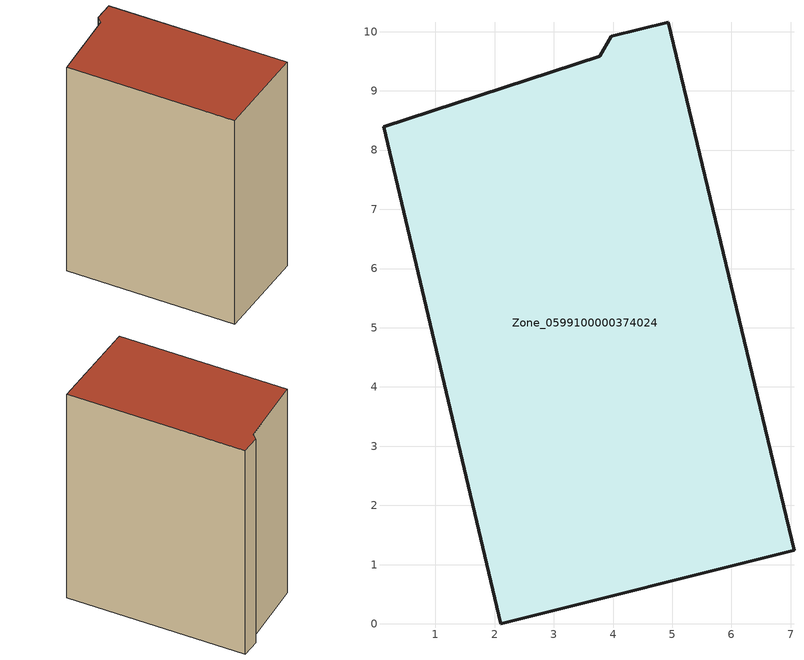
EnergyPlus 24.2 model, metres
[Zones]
Zone_0599100000374024
 floor ground (C_G): 3.97,9.92 4.93,10.16 7.06,1.24 2.1,0 0.12,8.4 3.78,9.59 z0
 wall outside (C_F): 7.06,1.24 4.93,10.16 3.97,9.92 3.78,9.59 0.12,8.4 2.1,0 7.06,1.24 z0:11.27
 roof outside (C_R): 4.93,10.16 3.97,9.92 3.78,9.59 0.12,8.4 2.1,0 7.06,1.24 z11.27
[BUILDING]
Pand.0599100000374024: North Axis=0; Terrain=City; Loads Convergence Tolerance Value=0.04; Temperature Convergence Tolerance Value=0.4; Solar Distribution=FullExterior; Maximum Number of Warmup Days=25; Minimum Number of Warmup Days=1
[Site:Location]
Rotterdam.The.Hague.AP_ZH_NLD Design_Conditions: Latitude=51.96; Longitude=4.45; Time Zone=1; Elevation=-4.5
[SITE:GROUNDTEMPERATURE:BUILDINGSURFACE]
18, 18, 18, 18, 18, 18, 18, 18, 18, 18, 18, 18
[MATERIAL] Thermal Absorptance=0.9; Solar Absorptance=0.7; Visible Absorptance=0.7
Name | Roughness | Thickness | Conductivity | Density | Specific Heat
G.TI.1992-2005 | MediumSmooth | 0.15 | 0.06 | 540 | 1210
F.TI.1992-2005 | Rough | 0.3 | 0.12 | 1920 | 840
R.TI.1992-2005 | MediumRough | 0.2 | 0.08 | 1500 | 1000
[CONSTRUCTION]
C_G: G.TI.1992-2005
C_F: F.TI.1992-2005
C_R: R.TI.1992-2005
[ZONE]
Zone_0599100000374024: Type=1; Multiplier=1; Ceiling Height=Autocalculate; Volume=Autocalculate; Floor Area=autocalculate; Part of Total Floor Area=Yes
[ZONEINFILTRATION:DESIGNFLOWRATE]
Infil_Zone_0599100000374024: Zone or ZoneList or Space or SpaceList=Zone_0599100000374024; Schedule=AlwaysOn; Design Flow Rate Calculation Method=Flow/Area; Flow Rate per Floor Area=0.0015; Constant Term Coefficient=1; Temperature Term Coefficient=0; Velocity Term Coefficient=0; Velocity Squared Term Coefficient=0
[HVACTEMPLATE:ZONE:IDEALLOADSAIRSYSTEM]
Zone_0599100000374024: Maximum Heating Supply Air Temperature=50; Minimum Cooling Supply Air Temperature=13; Maximum Heating Supply Air Humidity Ratio=0.0156; Minimum Cooling Supply Air Humidity Ratio=0.0077; Heating Limit=NoLimit; Cooling Limit=NoLimit; Dehumidification Control Type=ConstantSensibleHeatRatio; Cooling Sensible Heat Ratio=0.7; Dehumidification Setpoint=60; Humidification Control Type=None; Humidification Setpoint=30; Outdoor Air Method=None; Outdoor Air Flow Rate per Person=0.00944; Outdoor Air Flow Rate per Zone Floor Area=0; Outdoor Air Flow Rate per Zone=0; Demand Controlled Ventilation Type=None; Outdoor Air Economizer Type=NoEconomizer; Heat Recovery Type=None; Sensible Heat Recovery Effectiveness=0.7; Latent Heat Recovery Effectiveness=0.65
[ZONECONTROL:THERMOSTAT]
ThermostatControl_Zone_0599100000374024: Zone or ZoneList=Zone_0599100000374024; Control Type Schedule=DualSetpointControlType; Control 1=Thermostat_Zone_0599100000374024; Temperature Difference Between Cutout And Setpoint=0
[THERMOSTATSETPOINT:DUALSETPOINT]
Thermostat_Zone_0599100000374024: Heating Setpoint Temperature Schedule=HeatingSetpoint_Zone_0599100000374024; Cooling Setpoint Temperature Schedule=CoolingSetpoint_Zone_0599100000374024
[SCHEDULE:COMPACT]
HeatingSetpoint_Zone_0599100000374024: Through: 12/31, For: AllDays, Until: 24:00, 21
CoolingSetpoint_Zone_0599100000374024: Through: 12/31, For: AllDays, Until: 24:00, 24
DualSetpointControlType: Through: 12/31, For: AllDays, Until: 24:00, 4
AlwaysOn: Through: 12/31, For: AllDays, Until: 24:00, 1
